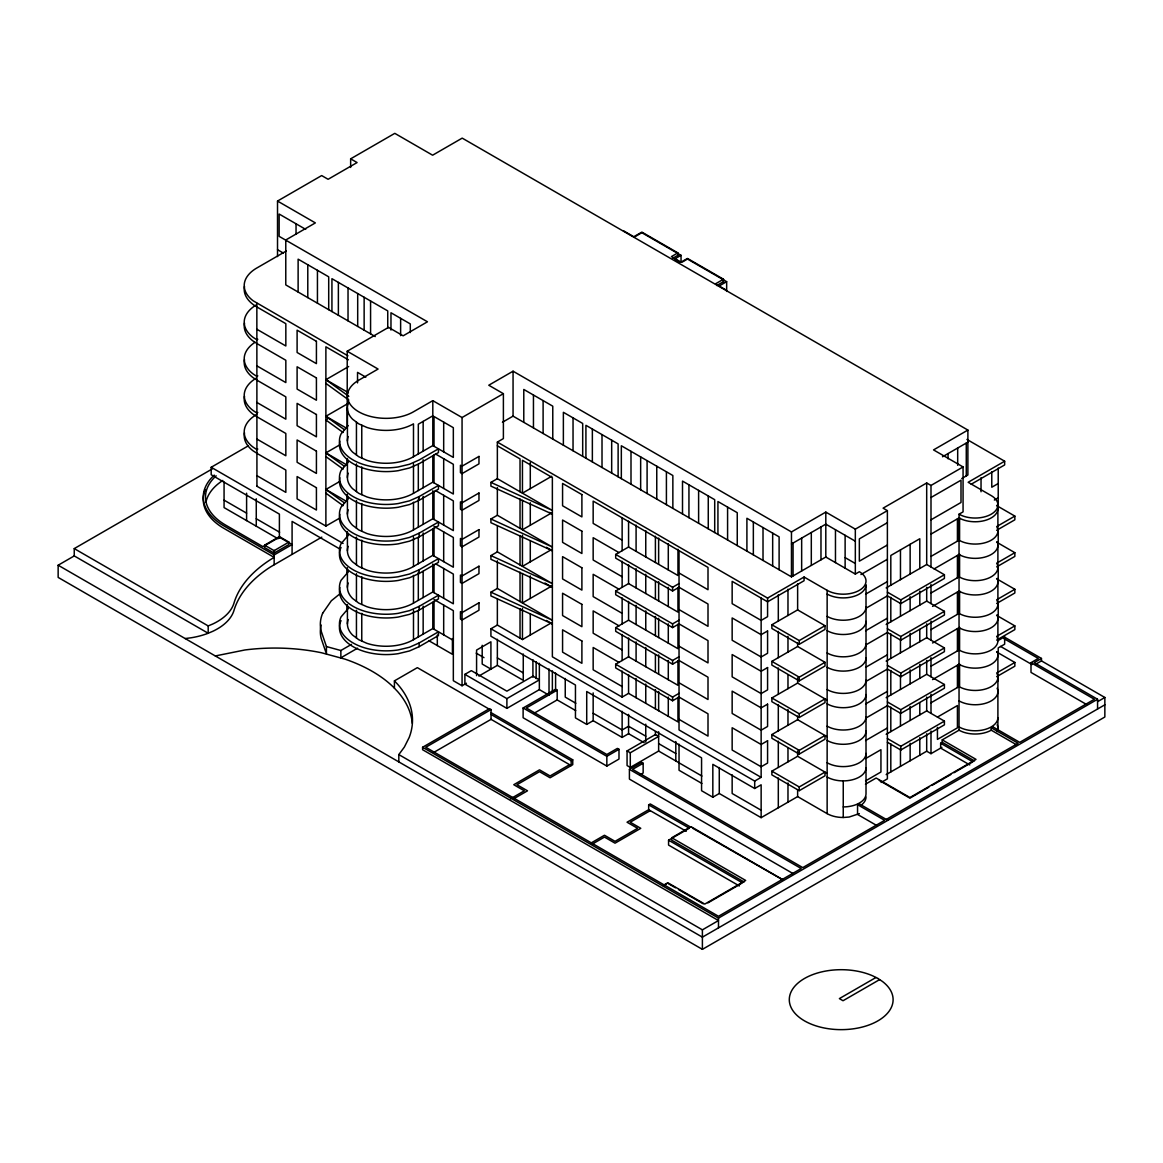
<?xml version="1.0" encoding="UTF-8"?>
<svg xmlns="http://www.w3.org/2000/svg" width="1163" height="1163" viewBox="0 0 1163 1163"><rect width="100%" height="100%" fill="white"/><g stroke="black" fill="none" stroke-linecap="round" stroke-linejoin="round"><path stroke-width="1.5" d="M997.127 731.6L997.898 728.198L997.898 655.002M322.645 613.264L331.324 600.777L340.381 593.45M398.822 761.896L398.822 754.583L404.361 747.068L409.172 737.487A137.568 79.418 0 0 0 397.499 684.106L394.417 680.878L417.357 667.649L491.048 710.2M348.173 425.585L341.035 433.959A46.68 26.953 0 0 0 398.197 466.959L409.463 464.27L419.131 459.981L438.451 448.831L438.451 452.552L419.131 463.703L409.463 467.977L398.197 470.681A46.68 26.953 0 0 1 339.843 441.126M348.173 462.191L341.035 470.55A46.68 26.953 0 0 0 398.197 503.55L409.463 500.86L419.131 496.572L438.451 485.422L438.451 489.143L419.131 500.294L409.463 504.582L398.197 507.272A46.68 26.953 0 0 1 339.843 477.731M348.173 498.782L341.035 507.141A46.68 26.953 0 0 0 398.197 540.155L409.463 537.451L419.131 533.177L438.451 522.027L438.451 525.734L419.131 536.899L409.463 541.173L398.197 543.862A46.68 26.953 0 0 1 339.843 514.322M348.173 535.387L341.035 543.746A46.68 26.953 0 0 0 398.197 576.746L409.463 574.057L419.131 569.768L438.451 558.618L438.451 562.34L419.131 573.49L409.463 577.778L398.197 580.468A46.68 26.953 0 0 1 341.035 547.453M348.173 571.978L341.035 580.337A46.68 26.953 0 0 0 398.197 613.337L409.463 610.648L419.131 606.374L438.451 595.209L438.451 598.93L419.131 610.081L409.463 614.369L398.197 617.059A46.68 26.953 0 0 1 339.843 587.519M348.173 608.569L341.035 616.928A46.68 26.953 0 0 0 398.197 649.943L409.463 647.253L419.131 642.965L438.451 631.814L438.451 635.536L419.131 646.686L409.463 650.96L398.197 653.664A46.68 26.953 0 0 1 341.035 620.649M1016.651 744.843L991.239 730.175L991.239 727.733L992.606 726.701L1019.733 742.357L1094.398 699.254L1031 662.663L1031 672.418L1086.664 704.545M274.119 553.094L274.119 550.651L288.918 542.103L288.918 544.546L274.119 553.094L264.583 547.584L264.583 545.156L279.396 536.594L288.918 542.103M274.148 564.709L274.148 554.94L292.087 544.546L279.396 537.204L262.998 546.668L225.651 525.109A68.719 39.673 0 0 1 216.144 475.812M277.521 256.572L277.521 201.054L321.671 175.569L328.111 179.291L357.085 162.558L350.644 158.837L350.644 167.443M350.644 158.837L394.795 133.352L432.621 155.202L462.205 138.121L967.892 430.077L967.892 474.998L961.714 478.56M286.243 251.019L256.122 268.406A43.162 24.917 0 0 0 253.185 300.81L347.955 355.82M257.793 339.276L256.849 339.814L253.185 337.401A43.162 24.917 0 0 1 256.122 305.011M244.506 323.009A43.162 24.917 0 0 0 253.185 341.122L256.936 343.492M257.793 375.867L256.849 376.419L253.185 374.006A43.162 24.917 0 0 1 254.871 342.402M244.506 359.614A43.162 24.917 0 0 0 253.185 377.728L256.936 380.083M347.214 427.897L347.214 351.226L388.529 327.37L403.154 335.816L427.461 321.788L279.135 236.351L279.135 214.036L305.709 229.373M257.793 412.472L256.849 413.01L253.185 410.597A43.162 24.917 0 0 1 256.122 378.208M256.66 414.493L256.122 414.798A43.162 24.917 0 0 0 253.185 447.203L256.849 449.601L257.793 449.063M244.506 396.205A43.162 24.917 0 0 0 253.185 414.319L256.936 416.674M348.827 396.321L325.887 379.676L348.667 366.534M279.396 538.324L279.396 514.119L211.186 474.751L211.186 467.279L248.213 445.894M74.243 548.602L208.192 625.927L208.192 633.254L74.243 555.914L74.243 548.602L212.466 468.805M1035.637 664.262L1041.466 660.889L1104.85 697.48L1104.85 717.004L702.394 949.357L58.15 577.415L58.15 565.218L74.243 555.914M244.506 432.796A43.162 24.917 0 0 0 253.185 450.91L256.936 453.279M635.158 236.583L641.86 232.702L681.038 255.322L681.038 261.835M344.539 429.801L325.887 416.281L348.667 403.139M327.501 419.073L325.887 419.988L343.1 432.476M256.849 303.223L256.936 486.149M344.539 466.392L325.887 452.872L339.596 444.964M677.869 256.369L677.869 252.88L671.429 256.601L681.038 262.155L687.478 258.433L723.488 279.222L723.488 282.711M672.723 258.302L677.869 255.322M681.038 255.322L674.598 259.044L679.744 262.009M549.372 512.432L552.367 514.148L490.917 486.119L490.917 482.398L552.367 510.441L497.357 478.676L497.357 442.085L503.39 438.596L503.39 393.676L462.06 417.532L432.81 400.654L413.49 411.804A38.713 22.344 0 0 1 358.756 411.804A38.713 22.344 0 0 1 358.756 380.199L378.077 369.049L347.214 351.226M682.332 262.009L687.478 259.044L726.657 281.664L726.657 291.419M432.81 415.831L418.317 424.19L418.317 453.933M881.161 782.452L887.384 778.861L887.384 510.63L855.328 529.15L825.803 512.098L791.465 531.942L513.057 371.201L488.765 385.229L503.39 393.676M344.539 502.998L325.887 489.463L339.596 481.555M348.159 436.561A38.713 22.344 0 0 0 352.593 452.102L358.756 456.725L366.767 460.286A38.713 22.344 0 0 0 413.49 456.725L432.81 445.574L453.337 457.422L453.337 427.679L434.017 416.528L434.017 446.272M723.488 279.222L715.434 283.874L726.003 289.965M716.771 285.531L723.488 281.664M718.603 286.302L726.657 281.664M502.431 422.271L513.057 416.136L791.465 576.863L825.803 557.033L855.328 574.071L859.341 571.745A22.766 13.142 0 0 1 859.341 590.339A22.766 13.142 0 0 1 827.14 590.339L804.069 577.022L767.58 598.087L497.357 442.085M256.849 486.207L325.887 526.069L339.538 518.189M321.788 537.146L270.659 566.832A150.885 87.109 0 0 0 233.996 610.371A59.865 34.556 0 0 1 212.785 631.305L207.828 633.399A59.865 34.556 0 0 1 191.154 637.775L185.179 638.56M348.159 473.152A38.713 22.344 0 0 0 352.593 488.693L358.756 493.33L366.767 496.877A38.713 22.344 0 0 0 413.49 493.33L432.81 482.165L453.337 494.028L453.337 464.284L435.398 453.919M490.917 482.398L497.357 478.676M348.159 509.757A38.713 22.344 0 0 0 352.593 525.298L358.756 529.921L366.767 533.468A38.713 22.344 0 0 0 413.49 529.921L432.81 518.771L453.337 530.619L453.337 500.875L435.398 490.51M551.713 476.263L522.449 493.156L522.449 460.286L552.367 477.557L552.367 656.819L622.132 697.102L628.572 693.381L677.956 721.889L677.956 697.393M490.917 518.989L497.357 515.267L552.367 547.032L490.917 518.989L490.917 522.71L552.367 550.753L546.392 547.293M348.159 546.348A38.713 22.344 0 0 0 352.593 561.889L358.756 566.512L366.767 570.074A38.713 22.344 0 0 0 413.49 566.512L432.81 555.362L453.337 567.21L453.337 537.466L434.017 526.316M551.713 512.868L522.449 529.761L522.449 500.337M490.917 555.594L497.357 551.873L552.367 583.622L490.917 555.594L490.917 559.301L552.367 587.344L544.895 583.026M348.159 582.954A38.713 22.344 0 0 0 352.593 598.48L358.756 603.117L366.767 606.664A38.713 22.344 0 0 0 413.49 603.117L432.81 591.967L453.337 603.815L453.337 574.071L435.398 563.706M322.631 613.279A81.512 47.058 0 0 0 321.206 631.189L326.425 646.555L340.861 650.51L351.473 644.375M357.55 648.184L340.861 657.822L340.861 650.51M551.713 549.459L522.449 566.352L522.449 535.213M490.917 592.185L497.357 588.463L552.367 620.228L490.917 592.185L490.917 595.907L552.367 623.95L546.392 620.49M348.159 619.545A38.713 22.344 0 0 0 352.593 635.085L358.756 639.708L366.767 643.27A38.713 22.344 0 0 0 413.49 639.708L432.81 628.558L453.337 640.406M551.713 586.05L522.449 602.957L522.449 573.533M679.032 609.586L708.005 626.319L708.005 604.004L679.032 587.271L672.592 590.993L615.692 558.153L615.692 554.431L628.572 547.003L677.956 575.511L677.956 549.256M644.186 742.706L628.572 733.693L622.132 737.415L593.159 720.682L586.719 724.404L575.452 717.891L575.452 685.022L490.917 636.219L490.917 628.776L497.357 625.069L522.449 639.548L551.713 622.656M464.895 674.366L471.335 670.644L506.894 691.171L532.916 676.139L539.356 679.861L506.894 698.614L464.895 674.366L464.895 684.12L506.894 708.369L539.356 689.615L549.023 695.198M679.032 646.177L708.005 662.91L708.005 640.609L679.032 623.877L672.592 627.598L615.692 594.744L615.692 591.037L628.572 583.593L677.956 612.101L677.956 587.606M434.017 599.512L453.337 610.662L453.337 680.718L462.06 685.763L466.421 683.248M478.865 676.052L497.357 665.381L523.263 680.326L523.263 654.013M615.692 554.431L672.592 587.271L679.032 583.564M679.032 682.783L708.005 699.515L708.005 677.2L679.032 660.468L672.592 664.189L615.692 631.349L615.692 627.627L628.572 620.184L677.956 648.692L677.956 624.197M967.892 430.077L933.54 449.907L963.066 466.945L963.066 511.88L959.039 514.191L959.039 730.451M398.822 754.583L702.394 929.848L718.487 920.544L422.591 749.713L422.591 747.271L489.463 708.674L491.048 709.59L491.048 719.345L571.164 765.603L571.164 760.733L491.048 714.475M491.048 709.59L425.76 747.271L718.487 916.284L801.205 868.528L629.416 769.354L629.416 779.108L793.384 873.776M791.465 543.979L825.803 524.15L855.328 541.202M942.51 456.768L967.892 442.129M433.537 752.548L491.048 719.345M557.179 690.153L526.287 707.976L606.839 754.482L617.408 748.39L618.992 749.306L618.992 759.061L606.839 766.083L523.117 717.745L523.117 707.976L555.594 689.237L557.179 690.153L557.179 699.908L534.021 713.282M615.692 591.037L672.592 623.877L679.032 620.155M963.066 466.945L930.996 485.451L926.693 482.979L883.095 508.158L887.384 510.63M679.032 719.374L708.005 736.106L708.005 713.806L679.032 697.073L672.592 700.78L615.692 667.94L615.692 664.218L628.572 656.79L677.956 685.298L677.956 660.802M887.384 522.681L859.341 538.876L859.341 561.177L887.384 544.996M930.996 497.502L961.001 480.188L961.001 502.489L930.996 519.817M971.192 484.244L1004.658 464.938L1004.658 461.217L968.154 482.282L991.239 495.612A22.766 13.142 0 0 1 991.239 514.191A22.766 13.142 0 0 1 959.039 514.191M615.692 627.627L672.592 660.468L679.032 656.746M998.217 483.517L991.777 487.239L991.777 471.8M771.869 624.764L797.629 609.892L825.003 625.694L825.003 629.416L799.243 644.287L771.869 628.485L771.869 624.764L799.243 640.566L825.003 625.694M860.954 574.537L887.384 559.272M930.996 534.108L959.577 517.593L959.577 539.908L930.996 556.408M994.35 500.046L998.217 497.808M615.692 664.218L672.592 697.073L679.032 693.352M571.164 760.733L572.748 759.817L572.748 764.687L550.084 777.785L539.516 771.68L516.939 784.72L527.508 790.811L513.61 798.836M510.47 798.821L524.339 790.811L513.77 784.72L539.516 769.848L550.084 775.954L569.579 764.687M865.621 594.162L887.384 581.587M886.177 587.897L926.693 564.506L944.414 574.726L944.414 578.447L900.802 603.626L887.384 595.878L865.621 608.438M996.662 526.592L1014.848 516.096L1014.848 519.803L996.662 530.313M523.117 707.976L606.839 756.313L618.992 749.306M771.869 661.369L797.629 646.497L825.003 662.299L825.003 666.006L799.243 680.878L771.869 665.091L771.869 661.369L799.243 677.171L825.003 662.299M934.107 568.911L959.577 554.199L959.577 576.499L930.996 593.014M627.061 750.92L655.409 734.551L658.636 736.412L630.288 752.781L627.061 750.92L627.061 765.559L630.288 767.42L658.636 751.051L701.914 776.041M887.384 592.156L900.802 599.904L944.414 574.726M865.621 630.753L887.384 618.178M629.416 769.354L641.569 762.332L643.154 763.248L643.154 773.017L640.13 774.747M643.154 763.248L632.585 769.354L802.79 867.613L884.68 820.337L857.553 804.68L857.553 814.434L877.149 825.745M886.177 624.487L926.693 601.097L944.414 611.331L944.414 615.038L900.802 640.217L887.384 632.468L865.621 645.043M996.662 563.183L1014.848 552.687L1014.848 556.408L996.662 566.904M771.869 697.96L799.243 713.762L825.003 698.89L825.003 702.612L799.243 717.484L771.869 701.682L771.869 697.96L797.629 683.088L827.14 700.126M932.552 606.403L959.577 590.789L959.577 613.105L930.996 629.605M887.384 628.747L900.802 636.495L944.414 611.331M865.621 667.344L887.384 654.784M886.177 661.093L926.693 637.702L944.414 647.922L944.414 651.643L900.802 676.808L887.384 669.074L865.621 681.634M996.662 599.788L1014.848 589.278L1014.848 592.999L996.662 603.495M590.571 843.277L604.469 835.252L615.038 841.343L637.615 828.318L627.046 822.212L648.663 809.739L648.663 804.854L650.248 803.938L690.953 827.256M771.869 734.565L799.243 750.353L825.003 735.481L825.003 739.203L799.243 754.075L771.869 738.272L771.869 734.565L797.629 719.679L827.14 736.731M932.552 642.994L959.577 627.38L959.577 649.695L930.996 666.21M592.141 844.193L604.469 837.084L615.038 843.175L640.784 828.318L630.215 822.212L650.248 810.655M887.384 665.352L900.802 673.101L944.414 647.922M865.621 703.949L887.384 691.374M586.719 724.404L586.719 691.52L701.565 757.825L701.565 790.709L712.832 797.222L719.272 793.5L761.14 817.662L797.629 796.597L827.14 813.635A22.766 13.142 0 0 0 843.248 817.487L849.135 817.037L859.341 813.635M886.177 697.684L926.693 674.293L944.414 684.513L944.414 688.234L900.802 713.413L887.384 705.665L865.621 718.225M996.662 636.379L1014.848 625.883L1014.848 629.605L996.662 640.101M490.917 628.776L754.7 781.071L761.14 777.349L761.14 598.087M771.869 771.156L799.243 786.958L825.003 772.087L825.003 775.808L799.243 790.68L771.869 774.878L771.869 771.156L797.629 756.284L827.14 773.322M998.217 640.479L1004.658 636.757L1004.658 644.2L998.217 647.907L998.217 652.995M932.552 679.599L959.577 663.986L959.577 686.286L930.996 702.801M712.832 797.222L712.832 764.338L754.7 788.499L761.14 784.792L761.14 817.662M744.102 881.99L671.734 840.195L671.734 837.753L690.967 826.646L782.903 879.737M739.363 885.959L668.565 845.079L668.565 840.195L689.383 828.172L648.663 804.854M887.384 701.943L900.802 709.692L944.414 684.513M865.621 740.54L887.384 727.98M886.177 734.289L926.693 710.884L944.414 721.118L944.414 724.84L900.802 750.004L887.384 742.256M996.662 672.97L1014.848 662.474L1014.848 666.195L996.662 676.692M1031 662.663L1038.297 658.447L1003.698 638.472M865.577 758.581L880.943 749.699L880.943 772.014L865.577 780.882M937.436 717.091L957.425 705.548L957.425 727.849L937.436 739.392L937.436 727.384M1041.466 660.889L1041.466 658.447L1034.169 662.663L1097.567 699.254L1097.567 709.008M887.384 738.549L900.802 746.283L944.414 721.118M663.419 885.247L667.78 882.732L704.763 904.087L745.687 880.449L671.734 837.753M663.346 885.901L666.297 884.2M865.461 784.196L876.146 778.032L909.931 797.542L976.019 759.381L942.234 739.872L942.234 742.314L974.492 760.936M942.234 739.872L959.039 730.175A22.766 13.142 0 0 0 991.239 730.175M886.177 774.602L926.693 751.211L930.996 753.682L941.899 747.387M969.782 764.92L940.649 748.1L940.649 743.23L942.234 742.314M707.904 902.881L740.933 883.807M928.801 787.249L909.931 798.152L879.257 780.446M931.956 785.432L950.825 774.529M953.98 772.712L972.85 761.823L940.649 743.23M886.264 819.421L1018.148 743.273L991.239 727.733M422.591 747.271L718.487 918.116L1097.567 699.254M1097.567 701.696L1104.85 697.48M1104.85 704.807L702.394 937.16L58.15 565.218M875.957 977.487L839.366 998.61L843.03 1000.732L879.621 979.609M857.553 804.68L859.341 803.88L887.849 820.337M208.192 625.927L212.785 623.993A59.865 34.556 0 0 0 233.996 603.059A150.885 87.109 0 0 1 270.659 559.505L274.148 557.382L224.023 528.438A70.928 40.952 0 0 1 205.328 489.608M215.3 655.947L244.913 649.972A137.568 79.418 0 0 1 321.526 652.763L344.946 659.116A137.568 79.418 0 0 1 393.327 687.057L397.499 691.433A137.568 79.418 0 0 1 412.298 723.328M692.552 828.172L783.31 880.144M648.663 809.739L686.257 831.269M677.869 252.88L641.86 232.091L633.806 236.743L623.252 230.637M966.933 439.44L1004.658 461.217M996.604 505.556L1014.848 516.096M996.604 542.147L1014.848 552.687M996.604 578.752L1014.848 589.278M996.604 615.343L1014.848 625.883M277.521 201.054L315.362 222.903L285.778 239.985L285.778 284.906L375.256 336.572M1003.713 636.655L1041.466 658.447M1000.558 646.424L1032.003 664.582M845.123 557.615L855.328 563.503M996.604 651.949L1014.848 662.474M277.521 249.711L283.336 253.054M348.42 359.803L325.887 346.807L325.887 526.069M497.357 445.792L520.035 458.891L520.035 491.775M365.822 377.161L357.535 372.378L357.535 382.874M256.849 329.245L285.836 345.978L285.836 323.677L256.849 306.945A43.162 24.917 0 0 1 244.506 286.418M622.132 540.141L593.159 523.408L593.159 501.108L708.005 567.413L708.005 589.728L679.032 572.996M325.887 379.676L348.42 392.687M256.849 343.536L285.836 360.268L285.836 382.583L256.849 365.851M619.094 552.672L593.159 537.699L593.159 560.014L622.132 576.746M325.887 416.281L345.411 427.548M256.849 380.127L285.836 396.859L285.836 419.174L256.849 402.442M619.094 589.263L593.159 574.304L593.159 596.604L622.132 613.337M325.887 452.872L346.908 465.011M256.849 416.732L285.836 433.465L285.836 455.765L256.849 439.033M619.094 625.868L593.159 610.895L593.159 633.21L622.132 649.943M325.887 489.463L345.411 500.744M256.849 453.323L285.836 470.056L285.836 492.371L256.849 475.638M619.094 662.459L593.159 647.486L593.159 669.801L622.132 686.533M761.14 777.349L679.032 729.942L679.032 550.681M211.186 467.279L343.1 543.441M340.294 549.256L292.087 521.417L292.087 554.3M645.756 736.179L628.572 726.264L622.132 729.986L593.159 713.253M658.636 743.608L675.805 753.522M224.066 500.148L246.6 513.159M256.267 518.742L279.6 532.218M497.357 657.938L523.263 672.897M575.845 703.252L565.247 697.131L565.247 678.48M761.14 810.233L732.152 793.5L732.152 774.834M278.044 538.76L224.066 507.591L224.066 482.005M476.19 653.155L483.968 657.647M557.135 699.893L575.714 710.608M701.9 783.469L679.032 770.255L679.032 744.16M264.583 545.156L274.119 550.651M428.667 640.595L452.422 654.304L452.422 638.56M274.148 554.94L224.023 525.996A70.928 40.952 0 0 1 214.268 475.115M491.048 712.643L572.748 759.817M668.565 840.195L742.517 882.891M667.78 883.342L675.485 887.791M678.567 889.564L703.222 903.796M325.887 383.397L348.827 400.043M325.887 456.594L343.1 469.082M325.887 493.185L343.1 505.672M998.217 468.078L998.217 508.1M998.217 529.049L998.217 542.99M998.217 565.64L998.217 581.296M998.217 602.245L998.217 616.186M998.217 674.845L998.217 680.791M997.898 508.624L997.898 530.924M997.898 545.214L997.898 567.529M997.898 581.805L997.898 604.12M997.898 618.411L997.898 640.711M981.034 477.76L981.034 491.76M966.279 443.059L966.279 475.929M957.687 448.017L957.687 465.316M957.425 518.843L957.425 541.158M957.425 555.434L957.425 577.749M957.425 592.04L957.425 614.34M957.425 628.631L957.425 650.946M957.425 665.236L957.425 687.537M948.034 453.585L948.034 458.774M930.996 485.451L930.996 566.977M930.996 584.437L930.996 603.582M930.996 621.027L930.996 640.173M930.996 657.618L930.996 676.779M930.996 694.224L930.996 713.37M930.996 731.033L930.996 753.682M926.693 482.979L926.693 564.506M926.693 587.257L926.693 601.097M926.693 623.848L926.693 637.702M926.693 660.453L926.693 674.293M926.693 697.044L926.693 710.884M926.693 733.78L926.693 751.211M919.788 568.489L919.788 538.745L890.814 555.478L890.814 585.222M919.788 591.095L919.788 605.094M919.788 629.445L919.788 641.685M919.788 664.291L919.788 678.276M919.788 702.626L919.788 714.882M919.788 737.691L919.788 755.194M910.135 544.328L910.135 574.071M910.135 596.663L910.135 610.662M910.135 633.268L910.135 647.268M910.135 669.859L910.135 683.859M910.135 706.464L910.135 720.449M910.135 743.273L910.135 760.776M900.802 599.904L900.802 603.626M900.802 636.495L900.802 640.217M900.802 673.101L900.802 676.808M900.802 709.692L900.802 713.413M900.802 746.283L900.802 750.004M900.467 549.895L900.467 579.654M900.467 602.245L900.467 616.245M900.467 638.836L900.467 652.836M900.467 675.441L900.467 689.441M900.467 712.032L900.467 726.032M900.467 748.856L900.467 766.344M890.814 597.331L890.814 621.827M890.814 633.922L890.814 658.418M890.814 670.513L890.814 695.009M890.814 707.119L890.814 731.614M890.814 743.927L890.814 771.927M855.328 529.15L855.328 574.071M845.123 535.314L845.123 568.184M843.248 780.896L843.248 817.487M835.47 529.732L835.47 562.616M827.14 590.339L827.14 813.635M825.803 512.098L825.803 557.033M820.976 526.941L820.976 559.825M811.309 532.523L811.309 565.392M804.069 577.022L804.069 580.73L767.58 601.809L732.152 581.355L732.152 603.67L761.14 620.402L767.58 616.681L767.58 598.087M801.656 538.091L801.656 570.975M799.243 640.566L799.243 644.287M799.243 677.171L799.243 680.878M799.243 713.762L799.243 717.484M799.243 750.353L799.243 754.075M799.243 786.958L799.243 790.68M797.629 583.652L797.629 609.892M797.629 642.994L797.629 646.497M797.629 677.84L797.629 683.088M797.629 716.19L797.629 719.679M797.629 751.036L797.629 756.284M797.629 789.604L797.629 796.597M793.064 543.048L793.064 575.932M791.465 531.942L791.465 576.863M787.976 589.234L787.976 615.474M787.976 636.321L787.976 652.065M787.976 674.671L787.976 688.67M787.976 709.517L787.976 725.261M787.976 747.867L787.976 761.852M787.976 782.932L787.976 802.179M779.108 569.739L779.108 536.855L746.908 518.262L746.908 551.146M778.309 594.802L778.309 621.057M778.309 631.407L778.309 657.647M778.309 667.998L778.309 694.238M778.309 704.589L778.309 730.844M778.309 741.194L778.309 767.435M778.309 778.003L778.309 807.747M772.668 533.134L772.668 566.018M763.015 527.566L763.015 560.435M754.7 781.071L754.7 788.499M753.348 521.983L753.348 554.867M737.255 545.563L737.255 512.694L717.934 501.529L717.934 534.413M727.587 507.112L727.587 539.995M719.272 767.536L719.272 793.5M718.487 918.116L718.487 927.87M714.707 532.552L714.707 499.683L682.507 481.089L682.507 513.959M708.267 495.961L708.267 528.831M702.394 929.848L702.394 949.357M698.614 490.379L698.614 523.263M688.947 484.811L688.947 517.68M675.805 741.514L675.805 760.965M672.854 508.391L672.854 475.507L621.333 445.763L621.333 478.647M672.592 587.271L672.592 590.993M672.592 623.877L672.592 627.598M672.592 660.468L672.592 664.189M672.592 697.073L672.592 700.78M668.289 543.673L668.289 569.928M668.289 587.271L668.289 606.519M668.289 623.877L668.289 643.124M668.289 660.468L668.289 679.715M668.289 697.059L668.289 716.306M666.414 471.785L666.414 504.669M658.636 538.106L658.636 564.346M658.636 581.704L658.636 600.951M658.636 618.294L658.636 637.542M658.636 654.885L658.636 674.133M658.636 691.491L658.636 710.738M658.636 731.745L658.636 751.051M656.761 466.218L656.761 499.087M655.409 536.245L655.409 562.485M655.409 581.587L655.409 599.09M655.409 616.434L655.409 635.681M655.409 654.784L655.409 672.272M655.409 689.63L655.409 708.878M655.409 731.687L655.409 735.19M647.093 460.635L647.093 493.519M645.756 530.662L645.756 556.917M645.756 574.26L645.756 593.508M645.756 610.851L645.756 630.099M645.756 647.457L645.756 666.704M645.756 684.048L645.756 703.295M645.756 724.171L645.756 742.125M640.653 456.914L640.653 489.797M636.088 525.095L636.088 551.335M636.088 568.678L636.088 587.926M636.088 605.283L636.088 624.531M636.088 641.874L636.088 661.122M636.088 678.48L636.088 697.727M631 451.346L631 484.215M630.288 752.781L630.288 767.42M628.572 521.184L628.572 547.003M628.572 564.825L628.572 583.593M628.572 601.431L628.572 620.184M628.572 638.022L628.572 656.79M628.572 674.627L628.572 693.381M628.572 714.387L628.572 733.693M622.132 517.84L622.132 550.71M622.132 561.293L622.132 587.315M622.132 597.898L622.132 623.906M622.132 634.489L622.132 660.511M622.132 671.095L622.132 697.102M622.132 711.32L622.132 737.415M618.12 476.786L618.12 443.903L585.919 425.309L585.919 458.193M611.68 440.181L611.68 473.065M606.839 756.313L606.839 766.083M602.012 434.613L602.012 467.482M593.159 692.901L593.159 720.682M592.36 429.031L592.36 461.915M582.692 456.332L582.692 423.448L563.372 412.298L563.372 445.182M573.039 417.88L573.039 450.75M555.594 673.043L555.594 690.342M552.774 439.062L552.774 406.178L523.786 389.445L523.786 422.329M552.367 670.891L552.367 691.883M549.023 668.958L549.023 693.453M543.106 400.61L543.106 433.479M539.356 663.303L539.356 689.615M536.143 661.674L536.143 678.625M533.454 395.027L533.454 427.911M532.916 659.654L532.916 677.157M530.284 462.685L530.284 488.634M530.284 502.736L530.284 525.24M530.284 541.071L530.284 561.831M530.284 575.932L530.284 598.422M530.284 614.253L530.284 635.027M522.449 608.394L522.449 639.548M520.035 498.942L520.035 528.365M520.035 535.547L520.035 564.956M520.035 572.138L520.035 601.562M520.035 608.743L520.035 638.153M513.057 371.201L513.057 416.136M506.894 698.614L506.894 708.369M497.357 487.588L497.357 515.267M497.357 525.909L497.357 551.873M497.357 560.784L497.357 588.463M497.357 599.105L497.357 625.069M497.357 639.287L497.357 665.381M482.194 645.291L482.194 664.058L490.917 669.088L490.917 641.802L476.583 650.073L476.583 675.659M462.06 417.532L462.06 685.763M443.685 422.111L443.685 451.855M443.685 458.702L443.685 488.445M443.685 495.293L443.685 525.036M443.685 531.898L443.685 561.642M443.685 568.489L443.685 598.233M443.685 605.08L443.685 634.838M437.317 635.085L437.317 645.581M434.017 454.878L434.017 482.863M434.017 491.469L434.017 519.468M434.017 528.06L434.017 556.059M434.017 564.666L434.017 592.665M434.017 601.256L434.017 629.256M432.81 400.654L432.81 445.574M432.81 455.925L432.81 482.165M432.81 490.771L432.81 518.771M432.81 529.121L432.81 555.362M432.81 563.968L432.81 591.967M432.81 602.318L432.81 628.558M423.158 421.413L423.158 451.157M423.158 459.748L423.158 487.748M423.158 496.354L423.158 524.339M423.158 532.945L423.158 560.944M423.158 571.295L423.158 597.535M423.158 606.141L423.158 634.14M419.131 496.572L419.131 500.294M419.131 533.177L419.131 536.899M419.131 569.768L419.131 573.49M419.131 606.374L419.131 610.081M419.131 642.965L419.131 646.686M418.317 464.284L418.317 490.539M418.317 499.131L418.317 527.13M418.317 537.48L418.317 563.735M418.317 572.327L418.317 600.326M418.317 610.677L418.317 636.917M413.49 456.725L413.49 423.855A38.713 22.344 0 0 1 366.767 427.403L358.756 423.855L352.593 419.218A38.713 22.344 0 0 1 348.159 403.677M413.49 463.906L413.49 493.33M413.49 502.242L413.49 529.921M413.49 537.102L413.49 566.512M413.49 575.423L413.49 603.117M413.49 610.299L413.49 639.708M410.292 332.574L410.292 323.91L390.972 312.76L390.972 330.074M400.624 318.342L400.624 335.642M394.417 680.878L394.417 688.205M387.744 328.213L387.744 310.899L331.935 278.684L331.935 311.553M370.575 300.984L370.575 333.868M364.135 297.277L364.135 330.147M361.766 425.178L361.766 458.062M361.766 466.974L361.766 494.653M361.766 503.564L361.766 531.258M361.766 540.17L361.766 567.849M361.766 576.761L361.766 604.455M361.766 613.352L361.766 641.046M357.695 293.556L357.695 326.425M356.445 422.111L356.445 454.995M356.445 463.906L356.445 491.586M356.445 500.497L356.445 528.191M356.445 537.088L356.445 564.782M356.445 573.693L356.445 601.373M356.445 610.284L356.445 637.978M348.028 287.973L348.028 320.857M347.417 408.053L347.417 440.922M347.417 458.484L347.417 477.528M347.417 495.089L347.417 514.119M347.417 531.68L347.417 550.71M347.417 568.285L347.417 587.315M347.417 604.876L347.417 623.906M347.214 459.341L347.214 462.772M347.214 494.231L347.214 501.079M347.214 532.538L347.214 535.969M347.214 567.907L347.214 573.243M347.214 605.24L347.214 610.56M338.375 282.391L338.375 315.275M328.707 309.692L328.707 276.823L298.121 259.16L298.121 292.044M326.425 646.555L326.425 653.882L321.206 638.502A81.512 47.058 0 0 1 321.162 625.025M317.441 270.31L317.441 303.194M307.788 264.742L307.788 297.612M296.042 223.805L296.042 234.097M274.381 550.492L274.381 552.934M256.267 498.782L256.267 526.185M246.6 493.199L246.6 520.602M866.013 797.018A22.766 13.142 0 0 1 860.693 805.479M205.938 502.256A68.719 39.673 0 0 1 222.802 480.464M997.127 724.796A22.766 13.142 0 0 1 997.898 728.198M827.14 594.06A22.766 13.142 0 0 0 851.956 596.91A22.766 13.142 0 0 0 866.013 584.771L866.013 793.777A22.766 13.142 0 0 1 843.248 806.918M997.127 637.309A22.766 13.142 0 0 1 986.515 652.109A22.766 13.142 0 0 1 959.039 650.015M997.127 688.205A22.766 13.142 0 0 1 986.515 702.99A22.766 13.142 0 0 1 959.039 700.896M997.898 717.629A22.766 13.142 0 0 1 983.854 729.768A22.766 13.142 0 0 1 959.039 726.919M866.013 767.74A22.766 13.142 0 0 1 851.956 779.893A22.766 13.142 0 0 1 827.14 777.044M866.013 607.071A22.766 13.142 0 0 1 851.956 619.225A22.766 13.142 0 0 1 827.14 616.375M866.013 753.464A22.766 13.142 0 0 1 851.956 765.603A22.766 13.142 0 0 1 827.14 762.754M997.127 673.915A22.766 13.142 0 0 1 986.515 688.7A22.766 13.142 0 0 1 959.039 686.606M997.127 527.522A22.766 13.142 0 0 1 986.515 542.307A22.766 13.142 0 0 1 959.039 540.228M866.013 694.558A22.766 13.142 0 0 1 851.956 706.697A22.766 13.142 0 0 1 827.14 703.848M997.127 505.222A22.766 13.142 0 0 1 986.515 520.006A22.766 13.142 0 0 1 959.039 517.913M866.013 657.953A22.766 13.142 0 0 1 851.956 670.106A22.766 13.142 0 0 1 827.14 667.257M866.013 680.268A22.766 13.142 0 0 1 851.956 692.407A22.766 13.142 0 0 1 827.14 689.557M997.127 578.404A22.766 13.142 0 0 1 986.515 593.203A22.766 13.142 0 0 1 959.039 591.109M997.127 564.128A22.766 13.142 0 0 1 986.515 578.912A22.766 13.142 0 0 1 959.039 576.819M866.013 643.677A22.766 13.142 0 0 1 851.956 655.816A22.766 13.142 0 0 1 827.14 652.966M997.127 600.719A22.766 13.142 0 0 1 986.515 615.503A22.766 13.142 0 0 1 959.039 613.41M866.013 716.859A22.766 13.142 0 0 1 851.956 729.012A22.766 13.142 0 0 1 827.14 726.163M997.127 615.009A22.766 13.142 0 0 1 986.515 629.794A22.766 13.142 0 0 1 959.039 627.7M997.127 541.813A22.766 13.142 0 0 1 986.515 556.597A22.766 13.142 0 0 1 959.039 554.518M866.013 621.362A22.766 13.142 0 0 1 851.956 633.501A22.766 13.142 0 0 1 827.14 630.651M866.013 731.149A22.766 13.142 0 0 1 851.956 743.288A22.766 13.142 0 0 1 827.14 740.438M997.127 651.6A22.766 13.142 0 0 1 986.515 666.384A22.766 13.142 0 0 1 959.039 664.306M478.967 456.419L462.06 466.174L460.446 465.244L460.446 472.687L462.06 473.617L478.967 463.863L478.967 456.419M478.967 493.01L462.06 502.779L460.446 501.849L460.446 509.278L462.06 510.208L478.967 500.453L478.967 493.01M478.967 529.616L462.06 539.37L460.446 538.44L460.446 545.883L462.06 546.814L478.967 537.044L478.967 529.616M478.967 566.207L462.06 575.976L460.446 575.045L460.446 582.474L462.06 583.404L478.967 573.65L478.967 566.207M478.967 602.812L462.06 612.567L460.446 611.636L460.446 619.079L462.06 619.995L478.967 610.241L478.967 602.812M767.58 630.971L761.14 634.678L732.152 617.946L732.152 640.261L761.14 656.993L767.58 653.272L767.58 630.971M767.58 667.562L761.14 671.284L732.152 654.551L732.152 676.851L761.14 693.584L767.58 689.877L767.58 667.562M767.58 704.153L761.14 707.874L732.152 691.142L732.152 713.457L761.14 730.19L767.58 726.468L767.58 704.153M767.58 740.758L761.14 744.48L732.152 727.747L732.152 750.048L761.14 766.78L767.58 763.059L767.58 740.758M877.905 978.476L872.802 975.888A51.913 29.976 0 0 0 790.52 993.187A51.913 29.976 0 0 0 852.435 1028.935A51.913 29.976 0 0 0 882.383 981.427L877.905 978.476M316.423 341.326L297.103 330.176L297.103 352.491L316.423 363.641L316.423 341.326M581.893 494.595L562.572 483.445L562.572 505.76L581.893 516.91L581.893 494.595M316.423 377.931L297.103 366.781L297.103 389.082L316.423 400.232L316.423 377.931M581.893 531.2L562.572 520.035L562.572 542.351L581.893 553.501L581.893 531.2M316.423 414.522L297.103 403.372L297.103 425.687L316.423 436.837L316.423 414.522M581.893 567.791L562.572 556.641L562.572 578.941L581.893 590.106L581.893 567.791M316.423 451.128L297.103 439.963L297.103 462.278L316.423 473.428L316.423 451.128M581.893 604.382L562.572 593.232L562.572 615.547L581.893 626.697L581.893 604.382M316.423 487.719L297.103 476.568L297.103 498.869L316.423 510.034L316.423 487.719M581.893 640.987L562.572 629.837L562.572 652.138L581.893 663.288L581.893 640.987"/></g></svg>
